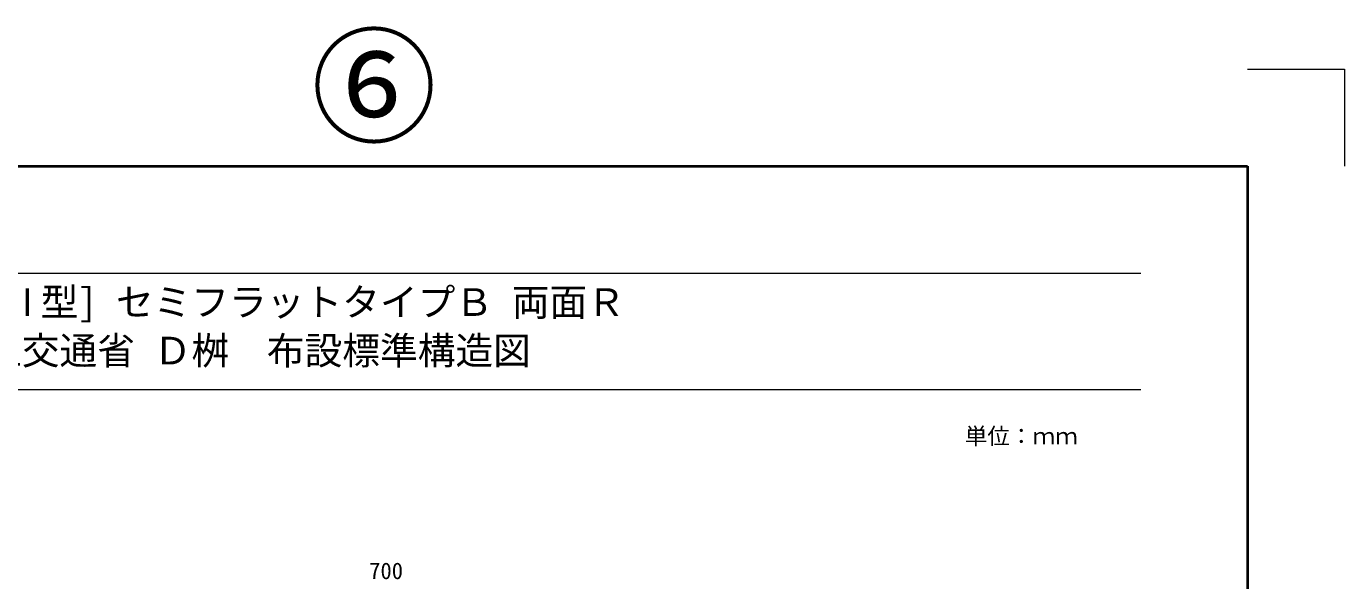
# Model space of a CAD drawing. Units: millimetres at full size, sheet at 1:20; details may follow other scales. Extents: x 77366 to 95666, y -7115 to 5664.
# Drawn here: x 88250 to 90966, y -2229 to -1087 of the extents above; entities that cross this region are included whole.
import ezdxf
from ezdxf.enums import TextEntityAlignment as Align

# ---------------------------------------------------------------- set-up
doc = ezdxf.new("R2010")
doc.units = ezdxf.units.MM
doc.header["$LTSCALE"] = 20
for name, color, linetype, lineweight in [('Defpoints_2', 8, 'Continuous', 0), ('図枠', 7, 'Continuous', 5), ('寸法線', 7, 'Continuous', 13), ('補助線', 8, 'Continuous', 13)]:
    doc.layers.add(name, color=color, linetype=linetype, lineweight=lineweight)
doc.styles.add('ＭＳ ゴシック', font='')
doc.styles.get('ＭＳ ゴシック').set_extended_font_data('MS Gothic')

msp = doc.modelspace()

# ---------------------------------------------------------------- linework, layer by layer
at = {"layer": 'Defpoints_2', "color": 7, "lineweight": 13}
for p, q in [((90765.8, -1175.36), (90965.8, -1175.36)), ((90965.8, -1175.36), (90965.8, -1375.36))]:
    msp.add_line(p, q, dxfattribs=at)
at = {"layer": '図枠', "lineweight": 40}
for p, q in [((87165.8, -1375.36), (90765.8, -1375.36)), ((90765.8, -1375.36), (90765.8, -6915.36))]:
    msp.add_line(p, q, dxfattribs=at)
at = {"layer": '図枠', "lineweight": 13}
for p, q in [((87385.8, -1595.36), (90545.8, -1595.36)), ((87385.8, -1835.36), (90545.8, -1835.36))]:
    msp.add_line(p, q, dxfattribs=at)

# ---------------------------------------------------------------- texts
at = {"layer": '図枠', "style": 'ＭＳ ゴシック'}
for s, p in [(' Ｌ形縁塊 [国土交通省Ⅱ型] セミフラットタイプＢ 両面Ｒ', (87385.8, -1626.51)), (' （排水孔無し）＋ 国土交通省 Ｄ桝\u3000布設標準構造図 ', (87385.8, -1726.51))]:
    msp.add_text(s, height=56.96, dxfattribs=at).set_placement(p, align=Align.TOP_LEFT)
msp.add_text('単位：ｍｍ', height=34.18, dxfattribs=at).set_placement((90299.53, -1931.06), align=Align.MIDDLE_CENTER)
at = {"layer": '寸法線', "style": 'ＭＳ ゴシック'}
msp.add_text('700', height=34.18, dxfattribs=at).set_placement((88990.8, -2208.57), align=Align.MIDDLE_CENTER)
at = {"layer": '補助線', "color": 1, "style": 'ＭＳ ゴシック'}
msp.add_text('⑥', height=189.9, dxfattribs=at).set_placement((88965.8, -1116.36), align=Align.TOP_CENTER)

doc.saveas('drawing.dxf')
